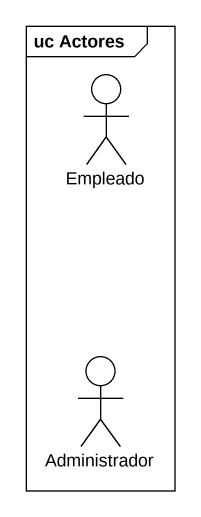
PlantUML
@startuml
mainframe uc Actores
actor Empleado
actor Administrador
@enduml
